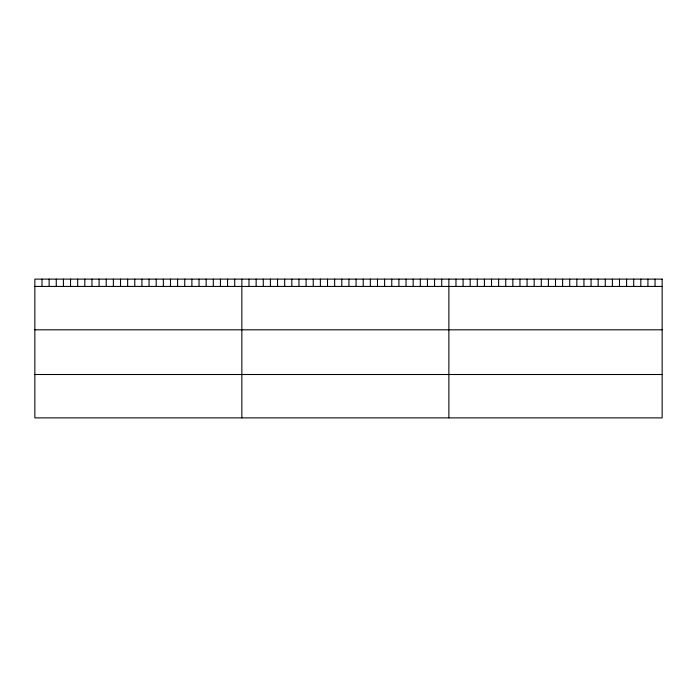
<?xml version="1.0" encoding="UTF-8"?>
<svg xmlns="http://www.w3.org/2000/svg" width="697" height="697" viewBox="0 0 697 697"><rect width="100%" height="100%" fill="white"/><g stroke="black" fill="none" stroke-linecap="round" stroke-linejoin="round"><path stroke-width="1.05" d="M34.85 286.432L662.15 286.432M34.85 329.812L662.15 329.812M34.85 374.507L662.15 374.507M655.041 279.114L655.041 286.432M647.931 279.114L647.931 286.432M640.822 279.114L640.822 286.432M633.712 279.114L633.712 286.432M626.603 279.114L626.603 286.432M619.494 279.114L619.494 286.432M612.384 279.114L612.384 286.432M605.275 279.114L605.275 286.432M598.165 279.114L598.165 286.432M591.056 279.114L591.056 286.432M583.947 279.114L583.947 286.432M576.837 279.114L576.837 286.432M569.728 279.114L569.728 286.432M562.618 279.114L562.618 286.432M555.509 279.114L555.509 286.432M548.4 279.114L548.4 286.432M541.29 279.114L541.29 286.432M534.181 279.114L534.181 286.432M527.071 279.114L527.071 286.432M519.962 279.114L519.962 286.432M512.853 279.114L512.853 286.432M505.743 279.114L505.743 286.432M498.634 279.114L498.634 286.432M491.524 279.114L491.524 286.432M484.415 279.114L484.415 286.432M477.306 279.114L477.306 286.432M470.196 279.114L470.196 286.432M463.087 279.114L463.087 286.432M455.977 279.114L455.977 286.432M448.868 279.114L448.868 417.886M441.732 279.114L441.732 286.432M434.588 279.114L434.588 286.432M427.453 279.114L427.453 286.432M420.317 279.114L420.317 286.432M413.173 279.114L413.173 286.432M406.037 279.114L406.037 286.432M398.902 279.114L398.902 286.432M391.766 279.114L391.766 286.432M384.622 279.114L384.622 286.432M377.486 279.114L377.486 286.432M370.351 279.114L370.351 286.432M363.207 279.114L363.207 286.432M356.071 279.114L356.071 286.432M348.936 279.114L348.936 286.432M341.791 279.114L341.791 286.432M334.656 279.114L334.656 286.432M327.52 279.114L327.52 286.432M320.376 279.114L320.376 286.432M313.241 279.114L313.241 286.432M306.105 279.114L306.105 286.432M298.961 279.114L298.961 286.432M291.825 279.114L291.825 286.432M284.69 279.114L284.69 286.432M277.554 279.114L277.554 286.432M270.41 279.114L270.41 286.432M263.274 279.114L263.274 286.432M256.139 279.114L256.139 286.432M248.995 279.114L248.995 286.432M241.859 279.114L241.859 417.886M234.723 279.114L234.723 286.432M227.579 279.114L227.579 286.432M220.444 279.114L220.444 286.432M213.308 279.114L213.308 286.432M206.164 279.114L206.164 286.432M199.028 279.114L199.028 286.432M191.893 279.114L191.893 286.432M184.757 279.114L184.757 286.432M177.613 279.114L177.613 286.432M170.477 279.114L170.477 286.432M163.342 279.114L163.342 286.432M156.198 279.114L156.198 286.432M149.062 279.114L149.062 286.432M141.927 279.114L141.927 286.432M134.782 279.114L134.782 286.432M127.647 279.114L127.647 286.432M120.511 279.114L120.511 286.432M113.367 279.114L113.367 286.432M106.232 279.114L106.232 286.432M99.096 279.114L99.096 286.432M91.952 279.114L91.952 286.432M84.816 279.114L84.816 286.432M77.681 279.114L77.681 286.432M70.545 279.114L70.545 286.432M63.401 279.114L63.401 286.432M56.265 279.114L56.265 286.432M49.13 279.114L49.13 286.432M41.986 279.114L41.986 286.432M662.15 279.114L34.85 279.114L34.85 417.886L662.15 417.886L662.15 279.114"/></g></svg>
